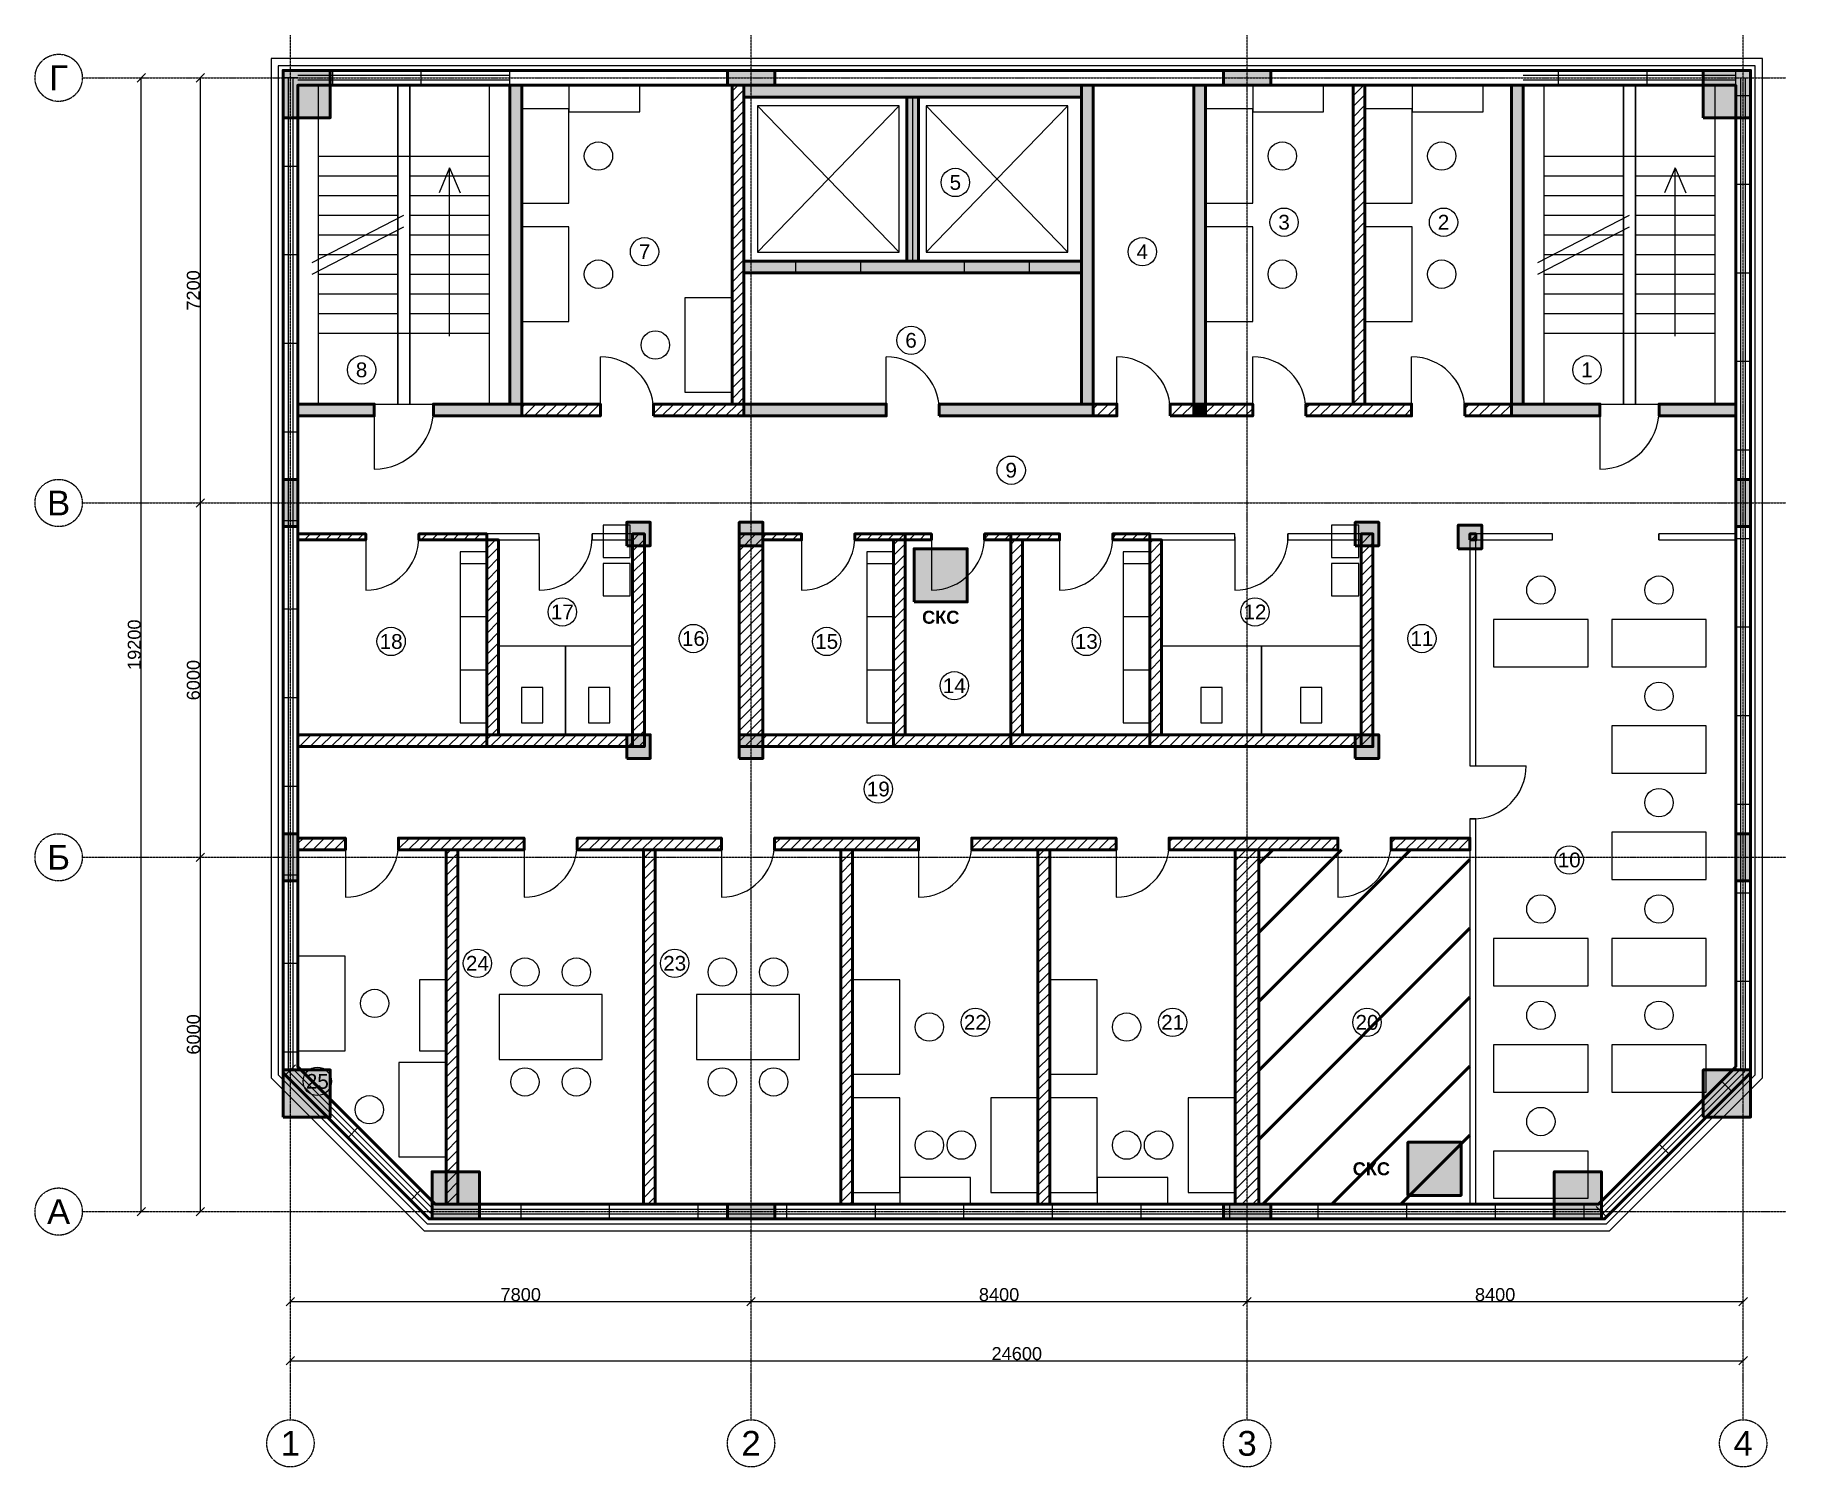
# Model space of a CAD drawing. Header units: millimetres. Extents: x -4325 to 25325, y -4325 to 19925.
import ezdxf
from ezdxf.enums import TextEntityAlignment as Align

# ---------------------------------------------------------------- set-up
doc = ezdxf.new("R2010")
doc.units = ezdxf.units.MM
doc.linetypes.add('CENTER2', pattern=[2.541, 1.587, -0.318, 0.318, -0.318])
for name, color, linetype, lineweight in [('A-ANNO-ROOM', 7, 'CONTINUOUS', 18), ('A-DIMS', 8, 'CONTINUOUS', 13), ('A-DOOR', 3, 'CONTINUOUS', 25), ('A-ELEV', 7, 'CONTINUOUS', 25), ('A-FACADE-PANEL', 8, 'CONTINUOUS', 25), ('A-FURN', 8, 'CONTINUOUS', 18), ('A-GLAZ-RIBBON', 5, 'CONTINUOUS', 25), ('A-GRID', 8, 'CENTER2', 13), ('A-HATCH', 9, 'CONTINUOUS', 9), ('A-OUTLINE', 7, 'CONTINUOUS', 50), ('A-SANI', 8, 'CONTINUOUS', 18), ('A-STAIR', 7, 'CONTINUOUS', 25), ('A-WALL-BLOCK', 9, 'CONTINUOUS', 50), ('A-WALL-GLASS', 4, 'CONTINUOUS', 25), ('A-WALL-RC', 7, 'CONTINUOUS', 50), ('E-SCS-RISER', 1, 'CONTINUOUS', 50), ('E-SERVER-ROOM', 1, 'CONTINUOUS', 50)]:
    doc.layers.add(name, color=color, linetype=linetype, lineweight=lineweight)
doc.styles.add('Arial-Bold', font='arialbd.ttf')
doc.styles.get("Standard").update_dxf_attribs({"font": 'arial.ttf'})

msp = doc.modelspace()

# ---------------------------------------------------------------- hatches: boundary and pattern name
at = {"layer": 'A-HATCH'}
h = msp.add_hatch(dxfattribs=at)
h.set_pattern_fill('ANSI31', scale=40)
h.paths.add_polyline_path([(7479, 13675), (7679, 13675), (7679, 19075), (7679, 19075), (7479, 19075), (7479, 19075)])
h = msp.add_hatch(dxfattribs=at)
h.set_pattern_fill('ANSI31', scale=40)
h.paths.add_polyline_path([(17996, 13675), (18196, 13675), (18196, 19075), (18196, 19075), (17996, 19075), (17996, 19075)])
h = msp.add_hatch(dxfattribs=at)
h.set_pattern_fill('ANSI31', scale=40)
h.paths.add_polyline_path([(3916, 13475), (5248, 13475), (5248, 13675), (3916, 13675)])
h = msp.add_hatch(dxfattribs=at)
h.set_pattern_fill('ANSI31', scale=40)
h.paths.add_polyline_path([(6148, 13475), (7679, 13475), (7679, 13675), (6148, 13675)])
h = msp.add_hatch(dxfattribs=at)
h.set_pattern_fill('ANSI31', scale=40)
h.paths.add_polyline_path([(13596, 13475), (13996, 13475), (13996, 13675), (13596, 13675)])
h = msp.add_hatch(dxfattribs=at)
h.set_pattern_fill('ANSI31', scale=40)
h.paths.add_polyline_path([(14896, 13475), (15296, 13475), (15296, 13675), (14896, 13675)])
h = msp.add_hatch(dxfattribs=at)
h.set_pattern_fill('ANSI31', scale=40)
h.paths.add_polyline_path([(15496, 13475), (16296, 13475), (16296, 13675), (15496, 13675)])
h = msp.add_hatch(dxfattribs=at)
h.set_pattern_fill('ANSI31', scale=40)
h.paths.add_polyline_path([(17196, 13475), (18986, 13475), (18986, 13675), (17196, 13675)])
h = msp.add_hatch(dxfattribs=at)
h.set_pattern_fill('ANSI31', scale=40)
h.paths.add_polyline_path([(19886, 13475), (20675, 13475), (20675, 13675), (19886, 13675)])
h = msp.add_hatch(dxfattribs=at)
h.set_pattern_fill('ANSI31', scale=40)
h.paths.add_polyline_path([(125, 11375), (125, 11375), (1275, 11375), (1275, 11475), (125, 11475), (125, 11475)])
h = msp.add_hatch(dxfattribs=at)
h.set_pattern_fill('ANSI31', scale=40)
h.paths.add_polyline_path([(2175, 11375), (3325, 11375), (3325, 11475), (2175, 11475)])
h = msp.add_hatch(dxfattribs=at)
h.set_pattern_fill('ANSI31', scale=40)
h.paths.add_polyline_path([(3325, 8075), (3525, 8075), (3525, 11375), (3325, 11375)])
h = msp.add_hatch(dxfattribs=at)
h.set_pattern_fill('ANSI31', scale=40)
h.paths.add_polyline_path([(5794, 7875), (5994, 7875), (5994, 11475), (5794, 11475)])
h = msp.add_hatch(dxfattribs=at)
h.set_pattern_fill('ANSI31', scale=40)
h.paths.add_polyline_path([(7600, 7875), (8000, 7875), (8000, 11475), (7600, 11475)])
h = msp.add_hatch(dxfattribs=at)
h.set_pattern_fill('ANSI31', scale=40)
h.paths.add_polyline_path([(8000, 11375), (8656, 11375), (8656, 11475), (8000, 11475)])
h = msp.add_hatch(dxfattribs=at)
h.set_pattern_fill('ANSI31', scale=40)
h.paths.add_polyline_path([(9556, 11375), (10412, 11375), (10412, 11475), (9556, 11475)])
h = msp.add_hatch(dxfattribs=at)
h.set_pattern_fill('ANSI31', scale=40)
h.paths.add_polyline_path([(10212, 8075), (10412, 8075), (10412, 11375), (10212, 11375)])
h = msp.add_hatch(dxfattribs=at)
h.set_pattern_fill('ANSI31', scale=40)
h.paths.add_polyline_path([(10412, 11375), (10854, 11375), (10854, 11475), (10412, 11475)])
h = msp.add_hatch(dxfattribs=at)
h.set_pattern_fill('ANSI31', scale=40)
h.paths.add_polyline_path([(11754, 11375), (12197, 11375), (12197, 11475), (11754, 11475)])
h = msp.add_hatch(dxfattribs=at)
h.set_pattern_fill('ANSI31', scale=40)
h.paths.add_polyline_path([(12197, 11375), (13025, 11375), (13025, 11475), (12197, 11475)])
h = msp.add_hatch(dxfattribs=at)
h.set_pattern_fill('ANSI31', scale=40)
h.paths.add_polyline_path([(12197, 8075), (12397, 8075), (12397, 11375), (12197, 11375)])
h = msp.add_hatch(dxfattribs=at)
h.set_pattern_fill('ANSI31', scale=40)
h.paths.add_polyline_path([(13925, 11375), (14553, 11375), (14553, 11475), (13925, 11475)])
h = msp.add_hatch(dxfattribs=at)
h.set_pattern_fill('ANSI31', scale=40)
h.paths.add_polyline_path([(14553, 8075), (14753, 8075), (14753, 11375), (14553, 11375)])
h = msp.add_hatch(dxfattribs=at)
h.set_pattern_fill('ANSI31', scale=40)
h.paths.add_polyline_path([(18130, 7875), (18330, 7875), (18330, 11475), (18130, 11475)])
h = msp.add_hatch(dxfattribs=at)
h.set_pattern_fill('ANSI31', scale=40)
h.paths.add_polyline_path([(19974, 11375), (20074, 11375), (20074, 11475), (19974, 11475)])
h = msp.add_hatch(dxfattribs=at)
h.set_pattern_fill('ANSI31', scale=40)
h.paths.add_polyline_path([(125, 7875), (125, 7875), (3325, 7875), (3325, 8075), (125, 8075), (125, 8075)])
h = msp.add_hatch(dxfattribs=at)
h.set_pattern_fill('ANSI31', scale=40)
h.paths.add_polyline_path([(3325, 7875), (5794, 7875), (5794, 8075), (3325, 8075)])
h = msp.add_hatch(dxfattribs=at)
h.set_pattern_fill('ANSI31', scale=40)
h.paths.add_polyline_path([(8000, 7875), (10212, 7875), (10212, 8075), (8000, 8075)])
h = msp.add_hatch(dxfattribs=at)
h.set_pattern_fill('ANSI31', scale=40)
h.paths.add_polyline_path([(10212, 7875), (12197, 7875), (12197, 8075), (10212, 8075)])
h = msp.add_hatch(dxfattribs=at)
h.set_pattern_fill('ANSI31', scale=40)
h.paths.add_polyline_path([(12197, 7875), (14553, 7875), (14553, 8075), (12197, 8075)])
h = msp.add_hatch(dxfattribs=at)
h.set_pattern_fill('ANSI31', scale=40)
h.paths.add_polyline_path([(14553, 7875), (18130, 7875), (18130, 8075), (14553, 8075)])
h = msp.add_hatch(dxfattribs=at)
h.set_pattern_fill('ANSI31', scale=40)
h.paths.add_polyline_path([(125, 6126), (125, 6126), (930, 6126), (930, 6326), (125, 6326), (125, 6326)])
h = msp.add_hatch(dxfattribs=at)
h.set_pattern_fill('ANSI31', scale=40)
h.paths.add_polyline_path([(1830, 6126), (3956, 6126), (3956, 6326), (1830, 6326)])
h = msp.add_hatch(dxfattribs=at)
h.set_pattern_fill('ANSI31', scale=40)
h.paths.add_polyline_path([(4856, 6126), (7298, 6126), (7298, 6326), (4856, 6326)])
h = msp.add_hatch(dxfattribs=at)
h.set_pattern_fill('ANSI31', scale=40)
h.paths.add_polyline_path([(8198, 6126), (10638, 6126), (10638, 6326), (8198, 6326)])
h = msp.add_hatch(dxfattribs=at)
h.set_pattern_fill('ANSI31', scale=40)
h.paths.add_polyline_path([(11538, 6126), (13980, 6126), (13980, 6326), (11538, 6326)])
h = msp.add_hatch(dxfattribs=at)
h.set_pattern_fill('ANSI31', scale=40)
h.paths.add_polyline_path([(14880, 6126), (17737, 6126), (17737, 6326), (14880, 6326)])
h = msp.add_hatch(dxfattribs=at)
h.set_pattern_fill('ANSI31', scale=40)
h.paths.add_polyline_path([(18637, 6126), (19974, 6126), (19974, 6326), (18637, 6326)])
h = msp.add_hatch(dxfattribs=at)
h.set_pattern_fill('ANSI31', scale=40)
h.paths.add_polyline_path([(2636, 125), (2836, 125), (2836, 125), (2836, 6126), (2636, 6126), (2636, 125)])
h = msp.add_hatch(dxfattribs=at)
h.set_pattern_fill('ANSI31', scale=40)
h.paths.add_polyline_path([(5977, 125), (6177, 125), (6177, 125), (6177, 6126), (5977, 6126), (5977, 125)])
h = msp.add_hatch(dxfattribs=at)
h.set_pattern_fill('ANSI31', scale=40)
h.paths.add_polyline_path([(9318, 125), (9518, 125), (9518, 125), (9518, 6126), (9318, 6126), (9318, 125)])
h = msp.add_hatch(dxfattribs=at)
h.set_pattern_fill('ANSI31', scale=40)
h.paths.add_polyline_path([(12659, 125), (12859, 125), (12859, 125), (12859, 6126), (12659, 6126), (12659, 125)])
h = msp.add_hatch(dxfattribs=at)
h.set_pattern_fill('ANSI31', scale=40)
h.paths.add_polyline_path([(16000, 125), (16400, 125), (16400, 125), (16400, 6126), (16000, 6126), (16000, 125)])
at = {"layer": 'A-WALL-RC'}
h = msp.add_hatch(color=7, dxfattribs=at)
h.dxf.hatch_style = 1
h.paths.add_polyline_path([(-125, 18525), (675, 18525), (675, 19325), (-125, 19325)])
h = msp.add_hatch(color=7, dxfattribs=at)
h.dxf.hatch_style = 1
h.paths.add_polyline_path([(7400, 19075), (8200, 19075), (8200, 19325), (7400, 19325)])
h = msp.add_hatch(color=7, dxfattribs=at)
h.dxf.hatch_style = 1
h.paths.add_polyline_path([(15800, 19075), (16600, 19075), (16600, 19325), (15800, 19325)])
h = msp.add_hatch(color=7, dxfattribs=at)
h.dxf.hatch_style = 1
h.paths.add_polyline_path([(23925, 18525), (24725, 18525), (24725, 19325), (23925, 19325)])
h = msp.add_hatch(color=7, dxfattribs=at)
h.dxf.hatch_style = 1
h.paths.add_polyline_path([(3716, 13675), (3916, 13675), (3916, 19075), (3916, 19075), (3716, 19075), (3716, 19075)])
h = msp.add_hatch(color=7, dxfattribs=at)
h.dxf.hatch_style = 1
h.paths.add_polyline_path([(7679, 18875), (13396, 18875), (13396, 19075), (13396, 19075), (7679, 19075), (7679, 19075)])
h = msp.add_hatch(color=7, dxfattribs=at)
h.dxf.hatch_style = 1
h.paths.add_polyline_path([(13396, 13675), (13596, 13675), (13596, 19075), (13596, 19075), (13396, 19075), (13396, 19075)])
h = msp.add_hatch(color=7, dxfattribs=at)
h.dxf.hatch_style = 1
h.paths.add_polyline_path([(15296, 13675), (15496, 13675), (15496, 19075), (15496, 19075), (15296, 19075), (15296, 19075)])
h = msp.add_hatch(color=7, dxfattribs=at)
h.dxf.hatch_style = 1
h.paths.add_polyline_path([(20675, 13675), (20875, 13675), (20875, 19075), (20875, 19075), (20675, 19075), (20675, 19075)])
h = msp.add_hatch(color=7, dxfattribs=at)
h.dxf.hatch_style = 1
h.paths.add_polyline_path([(10438, 16098), (10638, 16098), (10638, 18875), (10438, 18875)])
h = msp.add_hatch(color=7, dxfattribs=at)
h.dxf.hatch_style = 1
h.paths.add_polyline_path([(7679, 15898), (13396, 15898), (13396, 16098), (7679, 16098)])
h = msp.add_hatch(color=7, dxfattribs=at)
h.dxf.hatch_style = 1
h.paths.add_polyline_path([(125, 13475), (125, 13475), (1420, 13475), (1420, 13675), (125, 13675), (125, 13675)])
h = msp.add_hatch(color=7, dxfattribs=at)
h.dxf.hatch_style = 1
h.paths.add_polyline_path([(2420, 13475), (3916, 13475), (3916, 13675), (2420, 13675)])
h = msp.add_hatch(color=7, dxfattribs=at)
h.dxf.hatch_style = 1
h.paths.add_polyline_path([(7679, 13475), (10088, 13475), (10088, 13675), (7679, 13675)])
h = msp.add_hatch(color=7, dxfattribs=at)
h.dxf.hatch_style = 1
h.paths.add_polyline_path([(10988, 13475), (13596, 13475), (13596, 13675), (10988, 13675)])
h = msp.add_hatch(color=7, dxfattribs=at)
h.dxf.hatch_style = 1
h.paths.add_polyline_path([(15296, 13475), (15496, 13475), (15496, 13675), (15296, 13675)])
h = msp.add_hatch(color=7, dxfattribs=at)
h.dxf.hatch_style = 1
h.paths.add_polyline_path([(20675, 13475), (22175, 13475), (22175, 13675), (20675, 13675)])
h = msp.add_hatch(color=7, dxfattribs=at)
h.dxf.hatch_style = 1
h.paths.add_polyline_path([(23175, 13475), (24475, 13475), (24475, 13475), (24475, 13675), (24475, 13675), (23175, 13675)])
h = msp.add_hatch(color=7, dxfattribs=at)
h.dxf.hatch_style = 1
h.paths.add_polyline_path([(-125, 11600), (125, 11600), (125, 12400), (-125, 12400)])
h = msp.add_hatch(color=7, dxfattribs=at)
h.dxf.hatch_style = 1
h.paths.add_polyline_path([(24475, 11600), (24725, 11600), (24725, 12400), (24475, 12400)])
h = msp.add_hatch(color=7, dxfattribs=at)
h.dxf.hatch_style = 1
h.paths.add_polyline_path([(5694, 11275), (6094, 11275), (6094, 11675), (5694, 11675)])
h = msp.add_hatch(color=7, dxfattribs=at)
h.dxf.hatch_style = 1
h.paths.add_polyline_path([(7600, 11275), (8000, 11275), (8000, 11675), (7600, 11675)])
h = msp.add_hatch(color=7, dxfattribs=at)
h.dxf.hatch_style = 1
h.paths.add_polyline_path([(18030, 11275), (18430, 11275), (18430, 11675), (18030, 11675)])
h = msp.add_hatch(color=7, dxfattribs=at)
h.dxf.hatch_style = 1
h.paths.add_polyline_path([(19774, 11225), (20174, 11225), (20174, 11625), (19774, 11625)])
h = msp.add_hatch(color=7, dxfattribs=at)
h.dxf.hatch_style = 1
h.paths.add_polyline_path([(5694, 7675), (6094, 7675), (6094, 8075), (5694, 8075)])
h = msp.add_hatch(color=7, dxfattribs=at)
h.dxf.hatch_style = 1
h.paths.add_polyline_path([(7600, 7675), (8000, 7675), (8000, 8075), (7600, 8075)])
h = msp.add_hatch(color=7, dxfattribs=at)
h.dxf.hatch_style = 1
h.paths.add_polyline_path([(18030, 7675), (18430, 7675), (18430, 8075), (18030, 8075)])
h = msp.add_hatch(color=7, dxfattribs=at)
h.dxf.hatch_style = 1
h.paths.add_polyline_path([(-125, 5600), (125, 5600), (125, 6400), (-125, 6400)])
h = msp.add_hatch(color=7, dxfattribs=at)
h.dxf.hatch_style = 1
h.paths.add_polyline_path([(24475, 5600), (24725, 5600), (24725, 6400), (24475, 6400)])
h = msp.add_hatch(color=7, dxfattribs=at)
h.dxf.hatch_style = 1
h.paths.add_polyline_path([(-125, 1600), (675, 1600), (675, 2400), (-125, 2400)])
h = msp.add_hatch(color=7, dxfattribs=at)
h.dxf.hatch_style = 1
h.paths.add_polyline_path([(23925, 1600), (24725, 1600), (24725, 2400), (23925, 2400)])
h = msp.add_hatch(color=7, dxfattribs=at)
h.dxf.hatch_style = 1
h.paths.add_polyline_path([(2400, -125), (3200, -125), (3200, 675), (2400, 675)])
h = msp.add_hatch(color=7, dxfattribs=at)
h.dxf.hatch_style = 1
h.paths.add_polyline_path([(21400, -125), (22200, -125), (22200, 675), (21400, 675)])
h = msp.add_hatch(color=7, dxfattribs=at)
h.dxf.hatch_style = 1
h.paths.add_polyline_path([(7400, -125), (8200, -125), (8200, 125), (7400, 125)])
h = msp.add_hatch(color=7, dxfattribs=at)
h.dxf.hatch_style = 1
h.paths.add_polyline_path([(15800, -125), (16600, -125), (16600, 125), (15800, 125)])
at = {"layer": 'E-SCS-RISER'}
h = msp.add_hatch(color=7, dxfattribs=at)
h.dxf.hatch_style = 1
h.paths.add_polyline_path([(10562, 10325), (11462, 10325), (11462, 11225), (10562, 11225)])
h = msp.add_hatch(color=7, dxfattribs=at)
h.dxf.hatch_style = 1
h.paths.add_polyline_path([(18924, 275), (19824, 275), (19824, 1175), (18924, 1175)])
at = {"layer": 'E-SERVER-ROOM'}
h = msp.add_hatch(dxfattribs=at)
h.set_pattern_fill('ANSI31', scale=260)
h.paths.add_polyline_path([(16400, 125), (19974, 125), (19974, 6126), (16400, 6126)])

# ---------------------------------------------------------------- linework, layer by layer
at = {"layer": 'A-ANNO-ROOM'}
for centre in [(11259, 17428), (16826, 16755), (19526, 16755), (5996, 16255), (14426, 16255), (10509, 14755), (1205, 14255), (21955, 14255), (12205, 12555), (4605, 10155), (16333, 10155), (1705, 9655), (6824, 9705), (9080, 9655), (13477, 9655), (19160, 9705), (11242, 8905), (9955, 7156), (21654, 5955), (3166, 4205), (6507, 4205), (11598, 3205), (14939, 3205), (18230, 3205), (455, 2205)]:
    msp.add_circle(centre, 240, dxfattribs=at)
at = {"layer": 'A-DIMS'}
for p, q in [((-2596, 19129), (-2454, 19271)), ((-2525, 0), (-2525, 19200)), ((-1596, 19129), (-1454, 19271)), ((-1525, 12000), (-1525, 19200)), ((-1596, 11929), (-1454, 12071)), ((-1596, 11929), (-1454, 12071)), ((-1525, 6000), (-1525, 12000)), ((-1596, 5929), (-1454, 6071)), ((-1596, 5929), (-1454, 6071)), ((-1525, 0), (-1525, 6000)), ((-2596, -71), (-2454, 71)), ((-1596, -71), (-1454, 71)), ((-71, -1596), (71, -1454)), ((7729, -1596), (7871, -1454)), ((7729, -1596), (7871, -1454)), ((16129, -1596), (16271, -1454)), ((16129, -1596), (16271, -1454)), ((24529, -1596), (24671, -1454)), ((0, -1525), (7800, -1525)), ((7800, -1525), (16200, -1525)), ((16200, -1525), (24600, -1525)), ((-71, -2596), (71, -2454)), ((0, -2525), (24600, -2525)), ((24529, -2596), (24671, -2454))]:
    msp.add_line(p, q, dxfattribs=at)
at = {"layer": 'A-DOOR'}
for p, q in [((8558, 15898), (8558, 16098)), ((9658, 15898), (9658, 16098)), ((11417, 15898), (11417, 16098)), ((12517, 15898), (12517, 16098)), ((5248, 13575), (5248, 14475)), ((10088, 13575), (10088, 14475)), ((13996, 13575), (13996, 14475)), ((16296, 13575), (16296, 14475)), ((18986, 13575), (18986, 14475)), ((1420, 13475), (1420, 13675)), ((2420, 13475), (2420, 13675)), ((5248, 13475), (5248, 13675)), ((6148, 13475), (6148, 13675)), ((10088, 13475), (10088, 13675)), ((10988, 13475), (10988, 13675)), ((13996, 13475), (13996, 13675)), ((14896, 13475), (14896, 13675)), ((16296, 13475), (16296, 13675)), ((17196, 13475), (17196, 13675)), ((18986, 13475), (18986, 13675)), ((19886, 13475), (19886, 13675)), ((22175, 13475), (22175, 13675)), ((23175, 13475), (23175, 13675)), ((1420, 13575), (1420, 12575)), ((22175, 13575), (22175, 12575)), ((1275, 11375), (1275, 11475)), ((1275, 11425), (1275, 10525)), ((2175, 11375), (2175, 11475)), ((4210, 11375), (4210, 11475)), ((4210, 11425), (4210, 10525)), ((5110, 11375), (5110, 11475)), ((8656, 11375), (8656, 11475)), ((8656, 11425), (8656, 10525)), ((9556, 11375), (9556, 11475)), ((10854, 11375), (10854, 11475)), ((10854, 11425), (10854, 10525)), ((11754, 11375), (11754, 11475)), ((13025, 11375), (13025, 11475)), ((13025, 11425), (13025, 10525)), ((13925, 11375), (13925, 11475)), ((15992, 11375), (15992, 11475)), ((15992, 11425), (15992, 10525)), ((16892, 11375), (16892, 11475)), ((21374, 11375), (21374, 11475)), ((23174, 11375), (23174, 11475)), ((19974, 7550), (20074, 7550)), ((20024, 7550), (20924, 7550)), ((19974, 6650), (20074, 6650)), ((930, 6126), (930, 6326)), ((1830, 6126), (1830, 6326)), ((3956, 6126), (3956, 6326)), ((4856, 6126), (4856, 6326)), ((7298, 6126), (7298, 6326)), ((8198, 6126), (8198, 6326)), ((10638, 6126), (10638, 6326)), ((11538, 6126), (11538, 6326)), ((13980, 6126), (13980, 6326)), ((14880, 6126), (14880, 6326)), ((17737, 6126), (17737, 6326)), ((18637, 6126), (18637, 6326)), ((930, 6226), (930, 5326)), ((3956, 6226), (3956, 5326)), ((7298, 6226), (7298, 5326)), ((10638, 6226), (10638, 5326)), ((13980, 6226), (13980, 5326)), ((17737, 6226), (17737, 5326))]:
    msp.add_line(p, q, dxfattribs=at)
for centre, radius, start, end in [((5248, 13575), 900, 0, 90), ((10088, 13575), 900, 0, 90), ((13996, 13575), 900, 0, 90), ((16296, 13575), 900, 0, 90), ((18986, 13575), 900, 0, 90), ((1420, 13575), 1000, -90, 0), ((22175, 13575), 1000, -90, 0), ((1275, 11425), 900, -90, 0), ((4210, 11425), 900, -90, 0), ((8656, 11425), 900, -90, 0), ((10854, 11425), 900, -90, 0), ((13025, 11425), 900, -90, 0), ((15992, 11425), 900, -90, 0), ((20024, 7550), 900, -90, 0), ((930, 6226), 900, -90, 0), ((3956, 6226), 900, -90, 0), ((7298, 6226), 900, -90, 0), ((10638, 6226), 900, -90, 0), ((13980, 6226), 900, -90, 0), ((17737, 6226), 900, -90, 0)]:
    msp.add_arc(centre, radius, start, end, dxfattribs=at)
at = {"layer": 'A-ELEV'}
for p, q in [((7908, 16248), (10308, 18725)), ((7908, 18725), (10308, 16248)), ((10538, 16098), (10538, 18875)), ((10767, 16248), (13167, 18725)), ((10767, 18725), (13167, 16248))]:
    msp.add_line(p, q, dxfattribs=at)
for points in [[(7908, 16248), (10308, 16248), (10308, 18725), (7908, 18725)], [(10767, 16248), (13167, 16248), (13167, 18725), (10767, 18725)]]:
    msp.add_lwpolyline(points, close=True, dxfattribs=at)
at = {"layer": 'A-FACADE-PANEL'}
for points in [[(24925, 2265), (24925, 19525), (-325, 19525), (-325, 2265), (2265, -325), (22335, -325)], [(24805, 2315), (24805, 19405), (-205, 19405), (-205, 2315), (2315, -205), (22285, -205)]]:
    msp.add_lwpolyline(points, close=True, dxfattribs=at)
at = {"layer": 'A-FURN'}
for p, q in [((2875, 10975), (3325, 10975)), ((9762, 10975), (10212, 10975)), ((14103, 10975), (14553, 10975)), ((2875, 10075), (3325, 10075)), ((9762, 10075), (10212, 10075)), ((14103, 10075), (14553, 10075)), ((2875, 9175), (3325, 9175)), ((9762, 9175), (10212, 9175)), ((14103, 9175), (14553, 9175))]:
    msp.add_line(p, q, dxfattribs=at)
for points in [[(4716, 18625), (5916, 18625), (5916, 19075), (4716, 19075)], [(16296, 18625), (17496, 18625), (17496, 19075), (16296, 19075)], [(18996, 18625), (20196, 18625), (20196, 19075), (18996, 19075)], [(3916, 17075), (4716, 17075), (4716, 18675), (3916, 18675)], [(15496, 17075), (16296, 17075), (16296, 18675), (15496, 18675)], [(18196, 17075), (18996, 17075), (18996, 18675), (18196, 18675)], [(3916, 15075), (4716, 15075), (4716, 16675), (3916, 16675)], [(15496, 15075), (16296, 15075), (16296, 16675), (15496, 16675)], [(18196, 15075), (18996, 15075), (18996, 16675), (18196, 16675)], [(6679, 13875), (7479, 13875), (7479, 15475), (6679, 15475)], [(2875, 8275), (3325, 8275), (3325, 11175), (2875, 11175)], [(9762, 8275), (10212, 8275), (10212, 11175), (9762, 11175)], [(14103, 8275), (14553, 8275), (14553, 11175), (14103, 11175)], [(20374, 9225), (21974, 9225), (21974, 10025), (20374, 10025)], [(22374, 9225), (23974, 9225), (23974, 10025), (22374, 10025)], [(22374, 7425), (23974, 7425), (23974, 8225), (22374, 8225)], [(22374, 5625), (23974, 5625), (23974, 6425), (22374, 6425)], [(20374, 3825), (21974, 3825), (21974, 4625), (20374, 4625)], [(22374, 3825), (23974, 3825), (23974, 4625), (22374, 4625)], [(125, 2725), (925, 2725), (925, 4325), (125, 4325)], [(2186, 2725), (2636, 2725), (2636, 3925), (2186, 3925)], [(9518, 2325), (10318, 2325), (10318, 3925), (9518, 3925)], [(12859, 2325), (13659, 2325), (13659, 3925), (12859, 3925)], [(3536, 2576), (5277, 2576), (5277, 3676), (3536, 3676)], [(6877, 2576), (8618, 2576), (8618, 3676), (6877, 3676)], [(20374, 2025), (21974, 2025), (21974, 2825), (20374, 2825)], [(22374, 2025), (23974, 2025), (23974, 2825), (22374, 2825)], [(1836, 925), (2636, 925), (2636, 2525), (1836, 2525)], [(9518, 325), (10318, 325), (10318, 1925), (9518, 1925)], [(11859, 325), (12659, 325), (12659, 1925), (11859, 1925)], [(12859, 325), (13659, 325), (13659, 1925), (12859, 1925)], [(15200, 325), (16000, 325), (16000, 1925), (15200, 1925)], [(20374, 225), (21974, 225), (21974, 1025), (20374, 1025)], [(10318, 125), (11518, 125), (11518, 575), (10318, 575)], [(13659, 125), (14859, 125), (14859, 575), (13659, 575)]]:
    msp.add_lwpolyline(points, close=True, dxfattribs=at)
for centre in [(5216, 17875), (16796, 17875), (19496, 17875), (5216, 15875), (16796, 15875), (19496, 15875), (6179, 14675), (21174, 10525), (23174, 10525), (23174, 8725), (23174, 6925), (21174, 5125), (23174, 5125), (3971, 4056), (4842, 4056), (7312, 4056), (8183, 4056), (1425, 3525), (21174, 3325), (23174, 3325), (10818, 3125), (14159, 3125), (3971, 2196), (4842, 2196), (7312, 2196), (8183, 2196), (1336, 1725), (21174, 1525), (10818, 1125), (11359, 1125), (14159, 1125), (14700, 1125)]:
    msp.add_circle(centre, 240, dxfattribs=at)
at = {"layer": 'A-GLAZ-RIBBON'}
for p, q in [((716, 19075), (716, 19325)), ((2216, 19075), (2216, 19325)), ((3716, 19075), (3716, 19325)), ((21475, 19075), (21475, 19325)), ((22975, 19075), (22975, 19325)), ((24475, 19075), (24475, 19325)), ((125, 19200), (-125, 19200)), ((-40, 19200), (-40, 2400)), ((40, 19200), (40, 2400)), ((3716, 19240), (125, 19240)), ((3716, 19160), (125, 19160)), ((24475, 19240), (20875, 19240)), ((24475, 19160), (20875, 19160)), ((24560, 2400), (24560, 19200)), ((24640, 2400), (24640, 19200)), ((24475, 18900), (24725, 18900)), ((125, 17700), (-125, 17700)), ((24475, 17400), (24725, 17400)), ((125, 16200), (-125, 16200)), ((24475, 15900), (24725, 15900)), ((125, 14700), (-125, 14700)), ((24475, 14400), (24725, 14400)), ((125, 13200), (-125, 13200)), ((24475, 12900), (24725, 12900)), ((125, 11700), (-125, 11700)), ((24475, 11400), (24725, 11400)), ((125, 10200), (-125, 10200)), ((24475, 9900), (24725, 9900)), ((125, 8700), (-125, 8700)), ((24475, 8400), (24725, 8400)), ((125, 7200), (-125, 7200)), ((24475, 6900), (24725, 6900)), ((125, 5700), (-125, 5700)), ((24475, 5400), (24725, 5400)), ((125, 4200), (-125, 4200)), ((24475, 3900), (24725, 3900)), ((125, 2700), (-125, 2700)), ((88, 2488), (-88, 2312)), ((28, 2428), (2428, 28)), ((22172, 28), (24572, 2428)), ((24475, 2400), (24725, 2400)), ((-28, 2372), (2372, -28)), ((22228, -28), (24628, 2372)), ((24233, 2210), (24410, 2033)), ((1149, 1428), (972, 1251)), ((23172, 1149), (23349, 972)), ((2210, 367), (2033, 190)), ((2400, 125), (2400, -125)), ((2400, 40), (22200, 40)), ((3900, 125), (3900, -125)), ((5400, 125), (5400, -125)), ((6900, 125), (6900, -125)), ((8400, 125), (8400, -125)), ((9900, 125), (9900, -125)), ((11400, 125), (11400, -125)), ((12900, 125), (12900, -125)), ((14400, 125), (14400, -125)), ((15900, 125), (15900, -125)), ((17400, 125), (17400, -125)), ((18900, 125), (18900, -125)), ((20400, 125), (20400, -125)), ((21900, 125), (21900, -125)), ((22112, 88), (22288, -88)), ((2400, -40), (22200, -40))]:
    msp.add_line(p, q, dxfattribs=at)
at = {"layer": 'A-GRID'}
for p, q in [((0, -3525), (0, 19925)), ((7800, -3525), (7800, 19925)), ((16200, -3525), (16200, 19925)), ((24600, -3525), (24600, 19925)), ((-3525, 19200), (25325, 19200)), ((-3525, 12000), (25325, 12000)), ((-3525, 6000), (25325, 6000)), ((-3525, 0), (25325, 0))]:
    msp.add_line(p, q, dxfattribs=at)
for centre in [(-3925, 19200), (-3925, 12000), (-3925, 6000), (-3925, 0), (0, -3925), (7800, -3925), (16200, -3925), (24600, -3925)]:
    msp.add_circle(centre, 400, dxfattribs=at)
at = {"layer": 'A-OUTLINE'}
for points in [[(24725, 2348), (24725, 19325), (-125, 19325), (-125, 2348), (2348, -125), (22252, -125)], [(24475, 2452), (24475, 19075), (125, 19075), (125, 2452), (2452, 125), (22148, 125)]]:
    msp.add_lwpolyline(points, close=True, dxfattribs=at)
at = {"layer": 'A-SANI'}
for points in [[(5294, 11075), (5754, 11075), (5754, 11625), (5294, 11625)], [(17630, 11075), (18090, 11075), (18090, 11625), (17630, 11625)], [(5294, 10425), (5754, 10425), (5754, 10975), (5294, 10975)], [(17630, 10425), (18090, 10425), (18090, 10975), (17630, 10975)], [(3525, 8075), (4660, 8075), (4660, 9575), (3525, 9575)], [(4660, 8075), (5794, 8075), (5794, 9575), (4660, 9575)], [(14753, 8075), (16442, 8075), (16442, 9575), (14753, 9575)], [(16442, 8075), (18130, 8075), (18130, 9575), (16442, 9575)], [(3912, 8275), (4272, 8275), (4272, 8875), (3912, 8875)], [(5047, 8275), (5407, 8275), (5407, 8875), (5047, 8875)], [(15417, 8275), (15777, 8275), (15777, 8875), (15417, 8875)], [(17106, 8275), (17466, 8275), (17466, 8875), (17106, 8875)]]:
    msp.add_lwpolyline(points, close=True, dxfattribs=at)
at = {"layer": 'A-STAIR'}
for p, q in [((470, 17875), (1820, 17875)), ((470, 17875), (3370, 17875)), ((2020, 17875), (3370, 17875)), ((21225, 17875), (22575, 17875)), ((21225, 17875), (24125, 17875)), ((22775, 17875), (24125, 17875)), ((470, 17542), (1820, 17542)), ((2020, 17542), (3370, 17542)), ((2696, 17675), (2516, 17255)), ((2696, 14825), (2696, 17675)), ((2696, 17675), (2876, 17255)), ((21225, 17542), (22575, 17542)), ((22775, 17542), (24125, 17542)), ((23450, 17675), (23270, 17255)), ((23450, 14825), (23450, 17675)), ((23450, 17675), (23630, 17255)), ((470, 17208), (1820, 17208)), ((2020, 17208), (3370, 17208)), ((21225, 17208), (22575, 17208)), ((22775, 17208), (24125, 17208)), ((370, 16075), (1920, 16875)), ((370, 15875), (1920, 16675)), ((470, 16875), (1820, 16875)), ((2020, 16875), (3370, 16875)), ((21125, 16075), (22675, 16875)), ((21125, 15875), (22675, 16675)), ((21225, 16875), (22575, 16875)), ((22775, 16875), (24125, 16875)), ((470, 16542), (1820, 16542)), ((2020, 16542), (3370, 16542)), ((21225, 16542), (22575, 16542)), ((22775, 16542), (24125, 16542)), ((470, 16208), (1820, 16208)), ((2020, 16208), (3370, 16208)), ((21225, 16208), (22575, 16208)), ((22775, 16208), (24125, 16208)), ((470, 15875), (1820, 15875)), ((2020, 15875), (3370, 15875)), ((21225, 15875), (22575, 15875)), ((22775, 15875), (24125, 15875)), ((470, 15542), (1820, 15542)), ((2020, 15542), (3370, 15542)), ((21225, 15542), (22575, 15542)), ((22775, 15542), (24125, 15542)), ((470, 15208), (1820, 15208)), ((2020, 15208), (3370, 15208)), ((21225, 15208), (22575, 15208)), ((22775, 15208), (24125, 15208)), ((470, 14875), (3370, 14875)), ((21225, 14875), (24125, 14875))]:
    msp.add_line(p, q, dxfattribs=at)
for points in [[(470, 13675), (1820, 13675), (1820, 19075), (470, 19075)], [(1820, 13675), (2020, 13675), (2020, 19075), (1820, 19075)], [(2020, 13675), (3370, 13675), (3370, 19075), (2020, 19075)], [(21225, 13675), (22575, 13675), (22575, 19075), (21225, 19075)], [(22575, 13675), (22775, 13675), (22775, 19075), (22575, 19075)], [(22775, 13675), (24125, 13675), (24125, 19075), (22775, 19075)]]:
    msp.add_lwpolyline(points, close=True, dxfattribs=at)
at = {"layer": 'A-WALL-BLOCK'}
for points in [[(7479, 13675), (7679, 13675), (7679, 19075), (7679, 19075), (7479, 19075), (7479, 19075)], [(17996, 13675), (18196, 13675), (18196, 19075), (18196, 19075), (17996, 19075), (17996, 19075)], [(3916, 13475), (5248, 13475), (5248, 13675), (3916, 13675)], [(6148, 13475), (7679, 13475), (7679, 13675), (6148, 13675)], [(13596, 13475), (13996, 13475), (13996, 13675), (13596, 13675)], [(14896, 13475), (15296, 13475), (15296, 13675), (14896, 13675)], [(15496, 13475), (16296, 13475), (16296, 13675), (15496, 13675)], [(17196, 13475), (18986, 13475), (18986, 13675), (17196, 13675)], [(19886, 13475), (20675, 13475), (20675, 13675), (19886, 13675)], [(125, 11375), (125, 11375), (1275, 11375), (1275, 11475), (125, 11475), (125, 11475)], [(2175, 11375), (3325, 11375), (3325, 11475), (2175, 11475)], [(3325, 8075), (3525, 8075), (3525, 11375), (3325, 11375)], [(5794, 7875), (5994, 7875), (5994, 11475), (5794, 11475)], [(7600, 7875), (8000, 7875), (8000, 11475), (7600, 11475)], [(8000, 11375), (8656, 11375), (8656, 11475), (8000, 11475)], [(9556, 11375), (10412, 11375), (10412, 11475), (9556, 11475)], [(10212, 8075), (10412, 8075), (10412, 11375), (10212, 11375)], [(10412, 11375), (10854, 11375), (10854, 11475), (10412, 11475)], [(11754, 11375), (12197, 11375), (12197, 11475), (11754, 11475)], [(12197, 11375), (13025, 11375), (13025, 11475), (12197, 11475)], [(12197, 8075), (12397, 8075), (12397, 11375), (12197, 11375)], [(13925, 11375), (14553, 11375), (14553, 11475), (13925, 11475)], [(14553, 8075), (14753, 8075), (14753, 11375), (14553, 11375)], [(18130, 7875), (18330, 7875), (18330, 11475), (18130, 11475)], [(19974, 11375), (20074, 11375), (20074, 11475), (19974, 11475)], [(125, 7875), (125, 7875), (3325, 7875), (3325, 8075), (125, 8075), (125, 8075)], [(3325, 7875), (5794, 7875), (5794, 8075), (3325, 8075)], [(8000, 7875), (10212, 7875), (10212, 8075), (8000, 8075)], [(10212, 7875), (12197, 7875), (12197, 8075), (10212, 8075)], [(12197, 7875), (14553, 7875), (14553, 8075), (12197, 8075)], [(14553, 7875), (18130, 7875), (18130, 8075), (14553, 8075)], [(125, 6126), (125, 6126), (930, 6126), (930, 6326), (125, 6326), (125, 6326)], [(1830, 6126), (3956, 6126), (3956, 6326), (1830, 6326)], [(4856, 6126), (7298, 6126), (7298, 6326), (4856, 6326)], [(8198, 6126), (10638, 6126), (10638, 6326), (8198, 6326)], [(11538, 6126), (13980, 6126), (13980, 6326), (11538, 6326)], [(14880, 6126), (17737, 6126), (17737, 6326), (14880, 6326)], [(18637, 6126), (19974, 6126), (19974, 6326), (18637, 6326)], [(2636, 125), (2836, 125), (2836, 125), (2836, 6126), (2636, 6126), (2636, 125)], [(5977, 125), (6177, 125), (6177, 125), (6177, 6126), (5977, 6126), (5977, 125)], [(9318, 125), (9518, 125), (9518, 125), (9518, 6126), (9318, 6126), (9318, 125)], [(12659, 125), (12859, 125), (12859, 125), (12859, 6126), (12659, 6126), (12659, 125)], [(16000, 125), (16400, 125), (16400, 125), (16400, 6126), (16000, 6126), (16000, 125)]]:
    msp.add_lwpolyline(points, close=True, dxfattribs=at)
at = {"layer": 'A-WALL-GLASS'}
for points in [[(3325, 11375), (4210, 11375), (4210, 11475), (3325, 11475)], [(5110, 11375), (5794, 11375), (5794, 11475), (5110, 11475)], [(14553, 11375), (15992, 11375), (15992, 11475), (14553, 11475)], [(16892, 11375), (18130, 11375), (18130, 11475), (16892, 11475)], [(19974, 7550), (20074, 7550), (20074, 11375), (19974, 11375)], [(20074, 11375), (21374, 11375), (21374, 11475), (20074, 11475)], [(23174, 11375), (24475, 11375), (24475, 11375), (24475, 11475), (24475, 11475), (23174, 11475)], [(19974, 125), (20074, 125), (20074, 125), (20074, 6650), (19974, 6650), (19974, 125)]]:
    msp.add_lwpolyline(points, close=True, dxfattribs=at)
at = {"layer": 'A-WALL-RC'}
for points in [[(-125, 18525), (675, 18525), (675, 19325), (-125, 19325)], [(7400, 19075), (8200, 19075), (8200, 19325), (7400, 19325)], [(15800, 19075), (16600, 19075), (16600, 19325), (15800, 19325)], [(23925, 18525), (24725, 18525), (24725, 19325), (23925, 19325)], [(3716, 13675), (3916, 13675), (3916, 19075), (3916, 19075), (3716, 19075), (3716, 19075)], [(7679, 18875), (13396, 18875), (13396, 19075), (13396, 19075), (7679, 19075), (7679, 19075)], [(13396, 13675), (13596, 13675), (13596, 19075), (13596, 19075), (13396, 19075), (13396, 19075)], [(15296, 13675), (15496, 13675), (15496, 19075), (15496, 19075), (15296, 19075), (15296, 19075)], [(20675, 13675), (20875, 13675), (20875, 19075), (20875, 19075), (20675, 19075), (20675, 19075)], [(10438, 16098), (10638, 16098), (10638, 18875), (10438, 18875)], [(7679, 15898), (13396, 15898), (13396, 16098), (7679, 16098)], [(125, 13475), (125, 13475), (1420, 13475), (1420, 13675), (125, 13675), (125, 13675)], [(2420, 13475), (3916, 13475), (3916, 13675), (2420, 13675)], [(7679, 13475), (10088, 13475), (10088, 13675), (7679, 13675)], [(10988, 13475), (13596, 13475), (13596, 13675), (10988, 13675)], [(15296, 13475), (15496, 13475), (15496, 13675), (15296, 13675)], [(20675, 13475), (22175, 13475), (22175, 13675), (20675, 13675)], [(23175, 13475), (24475, 13475), (24475, 13475), (24475, 13675), (24475, 13675), (23175, 13675)], [(-125, 11600), (125, 11600), (125, 12400), (-125, 12400)], [(24475, 11600), (24725, 11600), (24725, 12400), (24475, 12400)], [(5694, 11275), (6094, 11275), (6094, 11675), (5694, 11675)], [(7600, 11275), (8000, 11275), (8000, 11675), (7600, 11675)], [(18030, 11275), (18430, 11275), (18430, 11675), (18030, 11675)], [(19774, 11225), (20174, 11225), (20174, 11625), (19774, 11625)], [(5694, 7675), (6094, 7675), (6094, 8075), (5694, 8075)], [(7600, 7675), (8000, 7675), (8000, 8075), (7600, 8075)], [(18030, 7675), (18430, 7675), (18430, 8075), (18030, 8075)], [(-125, 5600), (125, 5600), (125, 6400), (-125, 6400)], [(24475, 5600), (24725, 5600), (24725, 6400), (24475, 6400)], [(-125, 1600), (675, 1600), (675, 2400), (-125, 2400)], [(23925, 1600), (24725, 1600), (24725, 2400), (23925, 2400)], [(2400, -125), (3200, -125), (3200, 675), (2400, 675)], [(21400, -125), (22200, -125), (22200, 675), (21400, 675)], [(7400, -125), (8200, -125), (8200, 125), (7400, 125)], [(15800, -125), (16600, -125), (16600, 125), (15800, 125)]]:
    msp.add_lwpolyline(points, close=True, dxfattribs=at)
at = {"layer": 'E-SCS-RISER'}
for points in [[(10562, 10325), (11462, 10325), (11462, 11225), (10562, 11225)], [(18924, 275), (19824, 275), (19824, 1175), (18924, 1175)]]:
    msp.add_lwpolyline(points, close=True, dxfattribs=at)

# ---------------------------------------------------------------- texts
at = {"layer": 'A-ANNO-ROOM'}
for s, p in [('5', (11259, 17428)), ('3', (16826, 16755)), ('2', (19526, 16755)), ('7', (5996, 16255)), ('4', (14426, 16255)), ('6', (10509, 14755)), ('8', (1205, 14255)), ('1', (21955, 14255)), ('9', (12205, 12555)), ('17', (4605, 10155)), ('12', (16333, 10155)), ('16', (6824, 9705)), ('11', (19160, 9705)), ('18', (1705, 9655)), ('15', (9080, 9655)), ('13', (13477, 9655)), ('14', (11242, 8905)), ('19', (9955, 7156)), ('10', (21654, 5955)), ('24', (3166, 4205)), ('23', (6507, 4205)), ('22', (11598, 3205)), ('21', (14939, 3205)), ('20', (18230, 3205)), ('25', (455, 2205))]:
    msp.add_text(s, height=250, dxfattribs=at).set_placement(p, align=Align.MIDDLE_CENTER)
at = {"layer": 'A-DIMS'}
for s, p in [('7200', (-1645, 15600)), ('19200', (-2645, 9600)), ('6000', (-1645, 9000)), ('6000', (-1645, 3000))]:
    msp.add_text(s, height=220, rotation=90, dxfattribs=at).set_placement(p, align=Align.MIDDLE_CENTER)
for s, p in [('7800', (3900, -1405)), ('8400', (12000, -1405)), ('8400', (20400, -1405)), ('24600', (12300, -2405))]:
    msp.add_text(s, height=220, dxfattribs=at).set_placement(p, align=Align.MIDDLE_CENTER)
at = {"layer": 'A-GRID'}
for s, p in [('Г', (-3925, 19200)), ('В', (-3925, 12000)), ('Б', (-3925, 6000)), ('А', (-3925, 0)), ('1', (0, -3925)), ('2', (7800, -3925)), ('3', (16200, -3925)), ('4', (24600, -3925))]:
    msp.add_text(s, height=420, dxfattribs=at).set_placement(p, align=Align.MIDDLE_CENTER)
at = {"layer": 'E-SCS-RISER', "style": 'Arial-Bold'}
for p in [(11012, 10065), (18304, 725)]:
    msp.add_text('СКС', height=220, dxfattribs=at).set_placement(p, align=Align.MIDDLE_CENTER)

doc.saveas('drawing.dxf')
